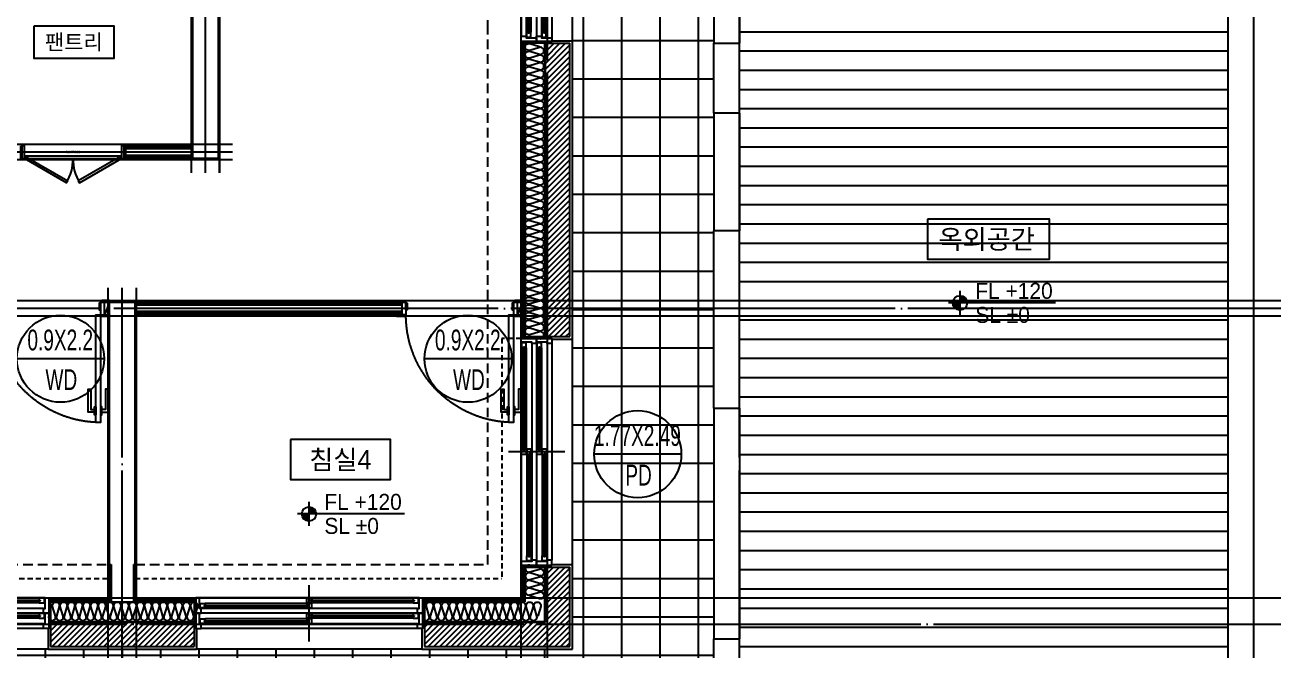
# Model space of a CAD drawing. Header units: millimetres. Extents: x -24416 to 92204, y -190080 to 23760.
# Drawn here: x 24617 to 34363, y -179660 to -174780 of the extents above; entities that cross this region are included whole.
import ezdxf
from ezdxf.enums import TextEntityAlignment as Align

# ---------------------------------------------------------------- set-up
doc = ezdxf.new("R2010")
doc.units = ezdxf.units.MM
doc.header["$LTSCALE"] = 50
for name, pattern in [('AUDIT_D_220706163347-0', [0]), ('CEN', [62, 60, -1, 0, -1]), ('H', [1.3, 0.8, -0.5]), ('HID', [2.3, 1.5, -0.8]), ('평면도(기준)$0$CENTER2', [16.25, 15, -0.5, 0.25, -0.5])]:
    doc.linetypes.add(name, pattern=pattern)
for name, color, linetype in [('A-레벨', 7, 'AUDIT_D_220706163347-0'), ('A-창호부호', 4, 'Continuous'), ('A_HAT', 8, 'Continuous'), ('CEN_CON', 1, 'CEN'), ('CEN_WALL', 12, 'CEN'), ('CONC', 2, 'Continuous'), ('dan1', 7, 'HID'), ('DOOR', 4, 'Continuous'), ('ELE3_CON', 7, 'Continuous'), ('ELE4', 4, 'Continuous'), ('FIN', 6, 'Continuous'), ('HAT', 5, 'Continuous'), ('INS', 8, 'Continuous'), ('INSUL', 8, 'Continuous'), ('SINA-F-FRAME', 4, 'Continuous'), ('WAL', 3, 'Continuous'), ('WAL_DRY', 7, 'Continuous'), ('WIN', 4, 'Continuous'), ('바닥타일', 8, 'Continuous'), ('실명', 3, 'AUDIT_D_220706163347-0'), ('실명박스', 7, 'AUDIT_D_220706163347-0'), ('커튼박스', 6, 'Continuous'), ('평면도(기준)$0$1.EC-F-DOOR', 4, 'Continuous'), ('평면도(기준)$0$1.EC-F-DOOR-F', 4, 'Continuous')]:
    doc.layers.add(name, color=color, linetype=linetype)
for name, color, linetype, plot in [('Defpoint', 135, 'Continuous', False), ('MC', 135, 'Continuous', False), ('X - 단위세대$0$0_임시', 134, 'Continuous', False)]:
    doc.layers.add(name, color=color, linetype=linetype, plot=plot)
doc.styles.add('HAUD01', font='Dotum.ttf')
doc.styles.add('HAUD02', font='Dotum.ttf', dxfattribs={"width": 0.8})

# ---------------------------------------------------------------- blocks, each defined once
blk = doc.blocks.new('A$C4D377245')
at = {"layer": 'A-창호부호'}
blk.add_line((675.4, 345), (14.6, 345), dxfattribs=at)
blk.add_circle((345, 345), 330.4, dxfattribs=at)
blk = doc.blocks.new('WIN_이중창_1800')
at = {"layer": 'Defpoint'}
for p, q in [((-15, 240), (-15, 0)), ((1785, 240), (1785, 0))]:
    blk.add_line(p, q, dxfattribs=at)
at = {"layer": 'WIN'}
blk.add_line((885, -100), (885, 340), dxfattribs=at)
at = {"layer": 'WIN', "color": 8}
for p, q in [((1742, 240), (28, 240)), ((865, 196), (73, 196)), ((1697, 237), (905, 237)), ((1697, 202), (905, 202)), ((1730, 158), (40, 158)), ((1730, 120), (40, 120)), ((865, 161), (73, 161)), ((1697, 117), (905, 117)), ((1730, 38), (40, 38)), ((1730, 0), (40, 0)), ((865, 76), (73, 76)), ((865, 41), (73, 41)), ((1697, 82), (905, 82))]:
    blk.add_line(p, q, dxfattribs=at)
at = {"layer": 'WIN'}
for points in [[(40, 158), (28, 158), (28, 240), (0, 240), (0, 120), (40, 120), (40, 158)], [(73, 175.5), (73, 161), (33, 161), (33, 196), (73, 196), (73, 181.5)], [(905, 216.5), (905, 202), (865, 202), (865, 237), (905, 237), (905, 222.5)], [(865, 175.5), (865, 161), (905, 161), (905, 196), (865, 196), (865, 181.5)], [(1704, 222.5), (1704, 216.5), (898, 216.5), (898, 222.5), (1704, 222.5)], [(1697, 216.5), (1697, 202), (1737, 202), (1737, 237), (1697, 237), (1697, 222.5)], [(1730, 158), (1742, 158), (1742, 240), (1770, 240), (1770, 120), (1730, 120), (1730, 158)], [(40, 38), (28, 38), (28, 120), (0, 120), (0, 0), (40, 0), (40, 38)], [(872, 181.5), (872, 175.5), (66, 175.5), (66, 181.5), (872, 181.5)], [(905, 96.5), (905, 82), (865, 82), (865, 117), (905, 117), (905, 102.5)], [(1704, 102.5), (1704, 96.5), (898, 96.5), (898, 102.5), (1704, 102.5)], [(1697, 96.5), (1697, 82), (1737, 82), (1737, 117), (1697, 117), (1697, 102.5)], [(1730, 38), (1742, 38), (1742, 120), (1770, 120), (1770, 0), (1730, 0), (1730, 38)], [(73, 55.5), (73, 41), (33, 41), (33, 76), (73, 76), (73, 61.5)], [(872, 61.5), (872, 55.5), (66, 55.5), (66, 61.5), (872, 61.5)], [(865, 55.5), (865, 41), (905, 41), (905, 76), (865, 76), (865, 61.5)]]:
    blk.add_lwpolyline(points, dxfattribs=at)
blk = doc.blocks.new('insul1')
blk.add_lwpolyline([(0, 0.25, 1.344031), (0.35, 0.25), (0.2, 0.75, -1.344031), (0.55, 0.75), (0.4, 0.25)], format="xyb")
blk = doc.blocks.new('WIN_이중창_1000')
at = {"layer": 'Defpoint'}
for p, q in [((-15, 240), (-15, 0)), ((985, 240), (985, 0))]:
    blk.add_line(p, q, dxfattribs=at)
at = {"layer": 'WIN'}
blk.add_line((485, -100), (485, 340), dxfattribs=at)
at = {"layer": 'WIN', "color": 8}
for p, q in [((942, 240), (28, 240)), ((465, 196), (73, 196)), ((897, 237), (505, 237)), ((897, 202), (505, 202)), ((930, 158), (40, 158)), ((930, 120), (40, 120)), ((465, 161), (73, 161)), ((897, 117), (505, 117)), ((930, 38), (40, 38)), ((930, 0), (40, 0)), ((465, 76), (73, 76)), ((465, 41), (73, 41)), ((897, 82), (505, 82))]:
    blk.add_line(p, q, dxfattribs=at)
at = {"layer": 'WIN'}
for points in [[(40, 158), (28, 158), (28, 240), (0, 240), (0, 120), (40, 120), (40, 158)], [(73, 175.5), (73, 161), (33, 161), (33, 196), (73, 196), (73, 181.5)], [(505, 216.5), (505, 202), (465, 202), (465, 237), (505, 237), (505, 222.5)], [(465, 175.5), (465, 161), (505, 161), (505, 196), (465, 196), (465, 181.5)], [(904, 222.5), (904, 216.5), (498, 216.5), (498, 222.5), (904, 222.5)], [(897, 216.5), (897, 202), (937, 202), (937, 237), (897, 237), (897, 222.5)], [(930, 158), (942, 158), (942, 240), (970, 240), (970, 120), (930, 120), (930, 158)], [(40, 38), (28, 38), (28, 120), (0, 120), (0, 0), (40, 0), (40, 38)], [(472, 181.5), (472, 175.5), (66, 175.5), (66, 181.5), (472, 181.5)], [(505, 96.5), (505, 82), (465, 82), (465, 117), (505, 117), (505, 102.5)], [(904, 102.5), (904, 96.5), (498, 96.5), (498, 102.5), (904, 102.5)], [(897, 96.5), (897, 82), (937, 82), (937, 117), (897, 117), (897, 102.5)], [(930, 38), (942, 38), (942, 120), (970, 120), (970, 0), (930, 0), (930, 38)], [(73, 55.5), (73, 41), (33, 41), (33, 76), (73, 76), (73, 61.5)], [(472, 61.5), (472, 55.5), (66, 55.5), (66, 61.5), (472, 61.5)], [(465, 55.5), (465, 41), (505, 41), (505, 76), (465, 76), (465, 61.5)]]:
    blk.add_lwpolyline(points, dxfattribs=at)
blk = doc.blocks.new('DongSinsul_1')
at = {"layer": 'INSUL'}
blk.add_lwpolyline([(0, 0.25, 1.34403), (0.35, 0.25), (0.2, 0.75, -1.34403), (0.55, 0.75), (0.4, 0.25)], format="xyb", dxfattribs=at)
blk = doc.blocks.new('DOOR-800(100)')
at = {"layer": 'DOOR'}
for points in [[(359.1, 272.7), (349.1, 290), (20, 100), (30, 82.7)], [(440.9, 272.7), (450.9, 290), (780, 100), (770, 82.7)], [(20, 100), (0, 100), (0, 0), (20, 0)], [(780, 80), (780, 100), (20, 100), (20, 80)], [(800, 100), (780, 100), (780, 0), (800, 0)]]:
    blk.add_lwpolyline(points, close=True, dxfattribs=at)
for centre, start, end in [((20, 100), 0, 30), ((780, 100), 150, 180)]:
    blk.add_arc(centre, 380, start, end, dxfattribs=at)
at = {"layer": 'X - 단위세대$0$0_임시'}
for p, q in [((-10, 0), (-10, 100)), ((810, 0), (810, 100))]:
    blk.add_line(p, q, dxfattribs=at)
at = {"layer": 'X - 단위세대$0$0_임시', "style": 'HAUD02'}
blk.add_text('800(100)', height=20, dxfattribs=at).set_placement((400.3, 46.2), align=Align.MIDDLE)
blk = doc.blocks.new('A$C3C3C21E6')
at = {"layer": '평면도(기준)$0$1.EC-F-DOOR'}
blk.add_lwpolyline([(70, -210), (70, -1049.6), (106, -1049.6), (106, -210), (70, -210)], dxfattribs=at)
at = {"layer": '평면도(기준)$0$1.EC-F-DOOR', "color": 8}
for points in [[(60, -969.6), (10, -969.6), (10, -789.6), (30, -789.6), (30, -949.6), (60, -949.6)], [(116.1, -969.6), (166.1, -969.6), (166.1, -789.6), (146.1, -789.6), (146.1, -949.6), (116.1, -949.6)]]:
    blk.add_lwpolyline(points, dxfattribs=at)
for points in [[(70, -929.6), (70, -989.6), (60, -989.6), (60, -929.6)], [(106, -929.6), (106, -989.6), (116, -989.6), (116, -929.6)]]:
    blk.add_lwpolyline(points, close=True, dxfattribs=at)
at = {"layer": '평면도(기준)$0$1.EC-F-DOOR', "color": 1, "linetype": '평면도(기준)$0$CENTER2', "ltscale": 6}
blk.add_arc((69.4, -209.7), 840.6, 272.49818, 359.98243, dxfattribs=at)
at = {"layer": '평면도(기준)$0$1.EC-F-DOOR-F'}
for points in [[(60, -110), (40, -110), (0, -110), (0, -98), (60, -98)], [(40, -110), (70, -110), (70, -210), (40, -210)], [(70, -120), (80, -120), (80, -170), (70, -170)], [(910, -120), (900, -120), (900, -170), (910, -170)], [(940, -110), (910, -110), (910, -210), (940, -210)], [(920, -110), (940, -110), (980, -110), (980, -98), (920, -98)], [(0, -222), (60, -222), (60, -210), (0, -210)], [(920, -222), (980, -222), (980, -210), (920, -210)]]:
    blk.add_lwpolyline(points, close=True, dxfattribs=at)
blk = doc.blocks.new('U-131B(기본)', base_point=(-85340.5, -187585.7))
at = {"layer": 'A_HAT'}
h = blk.add_hatch(dxfattribs=at)
h.set_pattern_fill('ANSI31', color=256, scale=10, style=0)
h.paths.add_polyline_path([(-61150.5, -181550.7), (-61340.5, -181550.7), (-61340.5, -183840.7), (-61150.5, -183840.7)])
h = blk.add_hatch(dxfattribs=at)
h.set_pattern_fill('ANSI31', color=256, scale=10, style=0)
h.paths.add_polyline_path([(-61150.5, -185640.7), (-61340.5, -185640.7), (-61340.5, -186070.7), (-62285.5, -186070.7), (-62285.5, -186120.7), (-62285.5, -186260.7), (-61150.5, -186260.7)])
h = blk.add_hatch(dxfattribs=at)
h.set_pattern_fill('ANSI31', color=256, scale=10, style=0)
h.set_pattern_definition([(45, (-274922.57, -137101.113), (-22.4506403, 22.4506403), [])])
h.paths.add_polyline_path([(-64085.5, -186260.7), (-64085.5, -186070.7), (-65205.5, -186070.7), (-65205.5, -186260.7)])
at = {"layer": 'HAT', "ltscale": 100}
h = blk.add_hatch(dxfattribs=at)
h.set_pattern_fill('_USER', color=8, scale=150, pattern_type=0)
h.set_pattern_definition([(2e-15, (38263.87, -197032.43), (0, 150), [])])
h.paths.add_polyline_path([(-56010.5, -179025.7), (-59280.5, -179025.7), (-59280.5, -180550.7), (-59425.5, -180550.7), (-59825.5, -180550.7), (-59825.5, -182095.7), (-59825.5, -187385.7), (-56010.5, -187385.7)])
at = {"layer": '바닥타일'}
h = blk.add_hatch(dxfattribs=at)
h.set_pattern_fill('_USER', color=256, scale=300, double=1, pattern_type=0)
h.set_pattern_definition([(0, (-274922.57, -137101.1), (0, 300), []), (90, (-274922.57, -137101.1), (-300, 2e-14), [])])
h.paths.add_polyline_path([(-60025.5, -187385.7), (-60025.5, -181895.7), (-60025.5, -179945.7), (-60665.5, -179945.7), (-60665.5, -179035.7), (-61130.5, -179035.7), (-61130.5, -181530.7), (-61130.5, -182105.7), (-61130.5, -186280.7), (-70585.5, -186280.7), (-70585.5, -187385.7)])
at = {"layer": 'CEN_CON'}
for p, q in [((-55810.5, -188078.9), (-55810.5, -175555.7)), ((-59825.5, -187885.7), (-59825.5, -178969.1)), ((-63995.5, -182560.7), (-63995.5, -180210.7)), ((-64645.5, -187885.7), (-64645.5, -183460.7))]:
    blk.add_line(p, q, dxfattribs=at)
at = {"layer": 'CEN_WALL'}
for p, q in [((-61325.5, -187885.7), (-61325.5, -178535.7)), ((-63785.5, -182400.7), (-66030.5, -182400.7)), ((-55510.5, -183620.7), (-70710.5, -183620.7)), ((-70710.5, -186085.7), (-55510.5, -186085.7))]:
    blk.add_line(p, q, dxfattribs=at)
at = {"layer": 'CONC'}
for p, q in [((-64095.5, -182450.7), (-64095.5, -181010.7)), ((-63895.5, -182450.7), (-63895.5, -181010.7)), ((-60025.5, -181895.7), (-60025.5, -181550.7)), ((-60025.5, -181550.7), (-59825.5, -181550.7)), ((-59825.5, -182095.7), (-59825.5, -181550.7)), ((-60025.5, -182095.7), (-60025.5, -181895.7)), ((-59825.5, -182095.7), (-60025.5, -182095.7)), ((-63895.5, -182450.7), (-64095.5, -182450.7)), ((-60025.5, -184400.7), (-60025.5, -183015.7)), ((-59825.5, -183015.7), (-60025.5, -183015.7)), ((-59825.5, -184400.7), (-59825.5, -183015.7)), ((-64745.5, -185620.7), (-64745.5, -183570.7)), ((-64745.5, -183570.7), (-64545.5, -183570.7)), ((-64545.5, -185620.7), (-64545.5, -183570.7)), ((-60025.5, -184400.7), (-59825.5, -184400.7)), ((-64745.5, -185620.7), (-64732.5, -185620.7)), ((-64732.5, -185620.7), (-64732.5, -185910.7)), ((-64558.5, -185620.7), (-64558.5, -185910.7)), ((-64558.5, -185620.7), (-64545.5, -185620.7)), ((-64732.5, -185910.7), (-64558.5, -185910.7)), ((-60025.5, -187385.7), (-60025.5, -186200.7)), ((-60025.5, -186200.7), (-59825.5, -186200.7)), ((-59825.5, -187585.7), (-59825.5, -186200.7))]:
    blk.add_line(p, q, dxfattribs=at)
at = {"layer": 'dan1'}
for points in [[(-64545.5, -185620.7), (-61790.5, -185620.7), (-61790.5, -181445.7), (-61790.5, -181445.7), (-61790.5, -178375.7), (-60295.5, -178375.7), (-60295.5, -177035.7), (-63585.5, -177035.7), (-63585.5, -181010.7), (-63895.5, -181010.7)], [(-76675.5, -185620.7), (-74225.5, -185620.7), (-74225.5, -183300.7), (-70135.5, -183300.7), (-70135.5, -185620.7), (-64745.5, -185620.7)]]:
    blk.add_lwpolyline(points, dxfattribs=at)
at = {"layer": 'ELE3_CON'}
for p, q in [((-55810.5, -187585.7), (-55810.5, -178825.7)), ((-56010.5, -187385.7), (-56010.5, -179025.7)), ((-60025.5, -180550.7), (-60025.5, -181550.7)), ((-59825.5, -180550.7), (-59825.5, -181550.7)), ((-60025.5, -182095.7), (-60025.5, -183015.7)), ((-59825.5, -182095.7), (-59825.5, -183015.7)), ((-60025.5, -184400.7), (-60025.5, -186200.7)), ((-59825.5, -184400.7), (-59825.5, -186200.7))]:
    blk.add_line(p, q, dxfattribs=at)
at = {"layer": 'ELE4'}
for p, q in [((-61130.5, -181530.7), (-61130.5, -180570.7)), ((-61130.5, -185620.7), (-61130.5, -183860.7)), ((-65225.5, -186280.7), (-66985.5, -186280.7)), ((-62305.5, -186280.7), (-64065.5, -186280.7))]:
    blk.add_line(p, q, dxfattribs=at)
at = {"layer": 'FIN'}
for p, q in [((-61290.5, -181530.7), (-61130.5, -181530.7)), ((-61130.5, -183860.7), (-61130.5, -181530.7)), ((-61290.5, -183860.7), (-61130.5, -183860.7)), ((-61290.5, -185620.7), (-61130.5, -185620.7)), ((-61130.5, -186280.7), (-61130.5, -185620.7)), ((-65225.5, -186120.7), (-65225.5, -186280.7)), ((-64065.5, -186120.7), (-64065.5, -186280.7)), ((-62305.5, -186120.7), (-62305.5, -186280.7)), ((-65225.5, -186280.7), (-64065.5, -186280.7)), ((-62305.5, -186280.7), (-61130.5, -186280.7))]:
    blk.add_line(p, q, dxfattribs=at)
at = {"layer": 'INS'}
for p, q in [((-61500.5, -183855.7), (-61500.5, -181535.7)), ((-61345.5, -183855.7), (-61345.5, -181535.7)), ((-64745.5, -185620.7), (-64745.5, -185910.7)), ((-64545.5, -185620.7), (-64545.5, -185910.7)), ((-61500.5, -185910.7), (-61500.5, -185625.7)), ((-61345.5, -186065.7), (-61345.5, -185625.7)), ((-65220.5, -185910.7), (-64745.5, -185910.7)), ((-64745.5, -185910.7), (-64732.5, -185910.7)), ((-64545.5, -185910.7), (-64558.5, -185910.7)), ((-64545.5, -185910.7), (-64070.5, -185910.7)), ((-62300.5, -185910.7), (-61500.5, -185910.7)), ((-65220.5, -186065.7), (-64070.5, -186065.7)), ((-62300.5, -186065.7), (-61345.5, -186065.7))]:
    blk.add_line(p, q, dxfattribs=at)
at = {"layer": 'MC'}
for p, q in [((-63885.5, -175555.7), (-63885.5, -182560.7)), ((-61530.5, -187885.7), (-61530.5, -178535.7)), ((-64105.5, -182560.7), (-64105.5, -180210.7)), ((-63885.5, -182560.7), (-63885.5, -180210.7)), ((-63785.5, -182340.7), (-66030.5, -182340.7)), ((-63785.5, -182460.7), (-70710.5, -182460.7)), ((-64755.5, -187885.7), (-64755.5, -183460.7)), ((-64535.5, -187885.7), (-64535.5, -183460.7)), ((-55510.5, -183560.7), (-70710.5, -183560.7)), ((-55510.5, -183680.7), (-70710.5, -183680.7)), ((-70710.5, -185880.7), (-55510.5, -185880.7))]:
    blk.add_line(p, q, dxfattribs=at)
at = {"layer": 'SINA-F-FRAME'}
for p, q in [((-64745.5, -183570.7), (-64785.5, -183670.7)), ((-61520.5, -183570.7), (-61560.5, -183670.7))]:
    blk.add_line(p, q, dxfattribs=at)
at = {"layer": 'WAL'}
for p, q in [((-61340.5, -183840.7), (-61340.5, -181550.7)), ((-61340.5, -181550.7), (-61150.5, -181550.7)), ((-61150.5, -183840.7), (-61150.5, -181550.7)), ((-61340.5, -183840.7), (-61150.5, -183840.7)), ((-61340.5, -186070.7), (-61340.5, -185640.7)), ((-61340.5, -185640.7), (-61150.5, -185640.7)), ((-61150.5, -186260.7), (-61150.5, -185640.7)), ((-65205.5, -186070.7), (-64085.5, -186070.7)), ((-65205.5, -186070.7), (-65205.5, -186260.7)), ((-64085.5, -186070.7), (-64085.5, -186260.7)), ((-62285.5, -186070.7), (-61340.5, -186070.7)), ((-62285.5, -186070.7), (-62285.5, -186260.7)), ((-65205.5, -186260.7), (-64085.5, -186260.7)), ((-62285.5, -186260.7), (-61150.5, -186260.7))]:
    blk.add_line(p, q, dxfattribs=at)
at = {"layer": 'WAL_DRY'}
for p, q in [((-61520.5, -183855.7), (-61520.5, -181535.7)), ((-61510.5, -183855.7), (-61510.5, -181535.7)), ((-64095.5, -182350.7), (-64630.5, -182350.7)), ((-64095.5, -182363.2), (-64630.5, -182363.2)), ((-64095.5, -182375.7), (-64630.5, -182375.7)), ((-64095.5, -182425.7), (-64630.5, -182425.7)), ((-64095.5, -182438.2), (-64630.5, -182438.2)), ((-64095.5, -182450.7), (-64630.5, -182450.7)), ((-62460.5, -183570.7), (-64545.5, -183570.7)), ((-62460.5, -183583.2), (-64545.5, -183583.2)), ((-62460.5, -183595.7), (-64545.5, -183595.7)), ((-62460.5, -183645.7), (-64545.5, -183645.7)), ((-62460.5, -183658.2), (-64545.5, -183658.2)), ((-62460.5, -183670.7), (-64545.5, -183670.7)), ((-61520.5, -185890.7), (-61520.5, -185625.7)), ((-61510.5, -185900.7), (-61510.5, -185625.7)), ((-65220.5, -185890.7), (-64745.5, -185890.7)), ((-65220.5, -185900.7), (-64745.5, -185900.7)), ((-64545.5, -185890.7), (-64070.5, -185890.7)), ((-64545.5, -185900.7), (-64070.5, -185900.7)), ((-62300.5, -185890.7), (-61520.5, -185890.7)), ((-62300.5, -185900.7), (-61510.5, -185900.7))]:
    blk.add_line(p, q, dxfattribs=at)
at = {"layer": '커튼박스', "linetype": 'H'}
for p, q in [((-61680.5, -183855.7), (-61680.5, -185730.7)), ((-61530.5, -183855.7), (-61680.5, -183855.7)), ((-67465.5, -185730.7), (-64745.5, -185730.7)), ((-64545.5, -185730.7), (-61680.5, -185730.7))]:
    blk.add_line(p, q, dxfattribs=at)
at = {"layer": 'DOOR', "rotation": 180}
blk.add_blockref('DOOR-800(100)', (-64630.5, -182350.7), dxfattribs=at)
at = {"layer": 'INS', "xscale": 150, "yscale": 150, "zscale": 150, "rotation": 270, "row_count": 1, "column_count": 4, "row_spacing": 0, "column_spacing": 60}
blk.add_blockref('insul1', (-61500.5, -185625.7), dxfattribs=at)
at = {"layer": 'INS', "xscale": 150, "yscale": 150, "zscale": 150, "row_count": 1, "row_spacing": 0, "column_spacing": 60}
for p, column_count in [((-65220.5, -186060.7), 19), ((-62300.5, -186060.7), 15)]:
    blk.add_blockref('insul1', p, dxfattribs=dict(at, column_count=column_count))
at = {"layer": 'INSUL', "xscale": 150.0000000000001, "yscale": 150.0000000000001, "zscale": 150.0000000000001, "rotation": 90, "row_count": 1, "column_count": 38, "row_spacing": 1, "column_spacing": 60.00000000000003}
blk.add_blockref('DongSinsul_1', (-61350.5, -183855.7), dxfattribs=at)
at = {"layer": 'SINA-F-FRAME', "xscale": -1}
for p in [(-64745.5, -183460.7), (-61520.5, -183460.7)]:
    blk.add_blockref('A$C3C3C21E6', p, dxfattribs=at)
at = {"layer": 'WIN', "xscale": -1, "rotation": 270}
blk.add_blockref('WIN_이중창_1000', (-61530.5, -181535.7), dxfattribs=at)
at = {"layer": 'WIN', "rotation": 90}
blk.add_blockref('WIN_이중창_1800', (-61290.5, -185625.7), dxfattribs=at)
at = {"layer": 'WIN'}
for p in [(-66990.5, -186120.7), (-64070.5, -186120.7)]:
    blk.add_blockref('WIN_이중창_1800', p, dxfattribs=at)
blk = doc.blocks.new('A$Cb33ca4a3')
at = {"layer": 'A-레벨'}
h = blk.add_hatch(color=256, dxfattribs=at)
h.paths.add_polyline_path([(31918.1, -200766.6), (31918.1, -200710.3), (31861.8, -200710.3, 0.414214)])
h.paths.add_polyline_path([(31918.1, -200654.1), (31918.1, -200710.3), (31974.3, -200710.3, 0.414214)])
h = blk.add_hatch(color=256, dxfattribs=at)
h.paths.add_polyline_path([(26834.8, -202414.2), (26834.8, -202358), (26778.6, -202358, 0.414214)])
h.paths.add_polyline_path([(26834.8, -202301.7), (26834.8, -202358), (26891.1, -202358, 0.414214)])
for p, q in [((31918.1, -200616.6), (31918.1, -200804.1)), ((32665.2, -200710.3), (31828.1, -200710.3)), ((26834.8, -202264.2), (26834.8, -202451.7)), ((27581.9, -202358), (26744.8, -202358))]:
    blk.add_line(p, q, dxfattribs=at)
for centre in [(31918.1, -200710.3), (26834.8, -202358)]:
    blk.add_circle(centre, 56.2, dxfattribs=at)
at = {"layer": 'A-레벨', "color": 4, "style": 'HAUD01'}
for s, p in [('FL +120', (32038.1, -200678.4)), ('SL %%P0', (32038.1, -200866.1)), ('FL +120', (26954.8, -202326)), ('SL %%P0', (26954.8, -202513.7))]:
    blk.add_text(s, height=125, dxfattribs=at).set_placement(p)

msp = doc.modelspace()

# ---------------------------------------------------------------- linework, layer by layer
at = {"layer": '실명박스'}
for points in [[(24686.9, -174789.1), (24686.9, -175039.1), (25312.2, -175039.1), (25312.2, -174789.1)], [(31665.2, -176296), (31665.2, -176608.5), (32617.8, -176608.5), (32617.8, -176296)], [(26690.3, -178017.1), (26690.3, -178329.6), (27471.9, -178329.6), (27471.9, -178017.1)]]:
    msp.add_lwpolyline(points, close=True, dxfattribs=at)

# ---------------------------------------------------------------- block references
msp.add_blockref('U-131B(기본)', (4681.9, -180958))
at = {"layer": 'A-창호부호'}
msp.add_blockref('A$Cb33ca4a3', (0, 23760), dxfattribs=at)
at = {"layer": 'A-창호부호', "xscale": 1.028985507291509, "yscale": 1.028985507291509, "zscale": 1.028985507291509}
for p in [(24539.3, -177740.5), (27721.9, -177740.5), (29046.7, -178486)]:
    msp.add_blockref('A$C4D377245', p, dxfattribs=at)

# ---------------------------------------------------------------- texts
at = {"layer": 'A-창호부호', "color": 6, "style": 'HAUD01', "width": 0.7}
for s, p in [('0.9X2.2', (24892.2, -177239.5)), ('0.9X2.2', (28074.9, -177239.5)), ('WD', (24900.8, -177549.1)), ('WD', (28083.4, -177549.1)), ('1.77X2.49', (29399.6, -177985)), ('PD', (29408.2, -178294.6))]:
    msp.add_text(s, height=162.5, dxfattribs=at).set_placement(p, align=Align.MIDDLE)
at = {"layer": '실명', "style": 'HAUD01'}
for s, height, p in [('팬트리', 120, (24998.4, -174912.3)), ('옥외공간', 150, (32126.8, -176451.2)), ('침실4', 150, (27079.7, -178171.1))]:
    msp.add_text(s, height=height, dxfattribs=at).set_placement(p, align=Align.MIDDLE)

doc.saveas('drawing.dxf')
